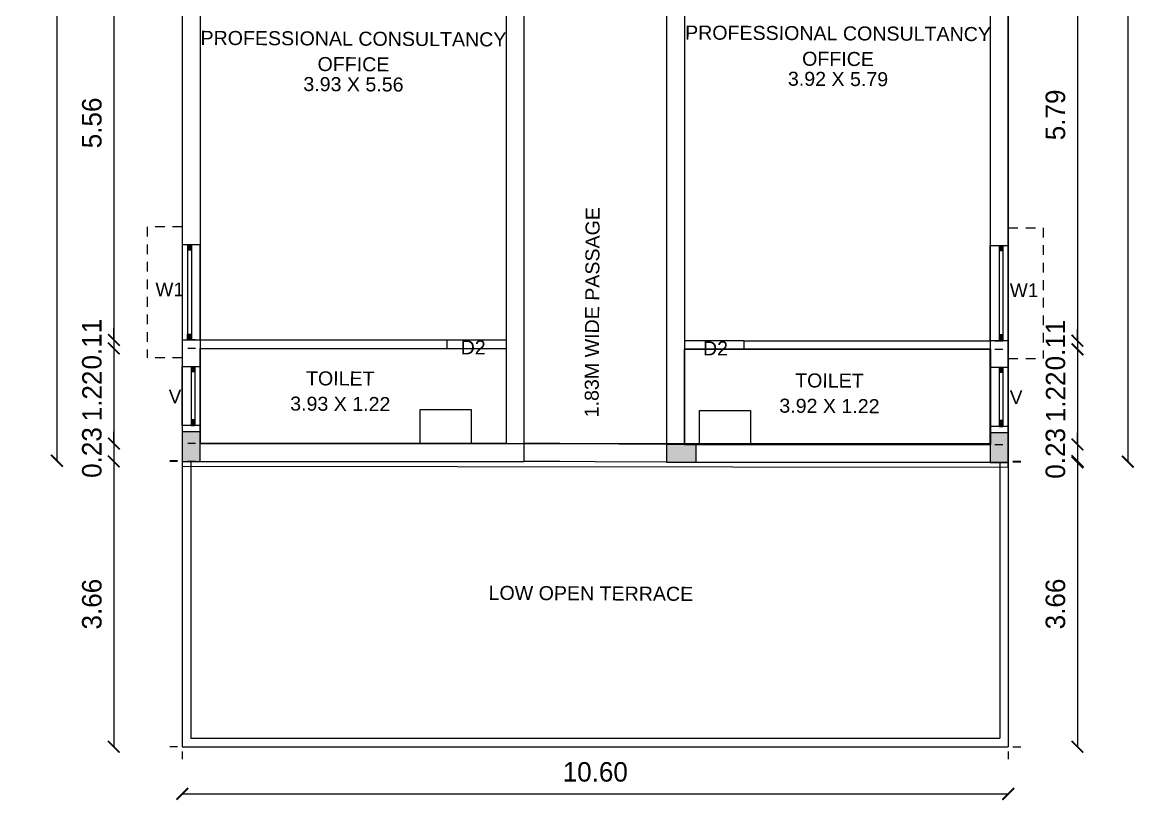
# Model space of a CAD drawing. Header units: metres. Extents: x 0 to 118, y 0 to 55.
# Drawn here: x 53.19 to 67.48, y 13.1 to 23.1 of the extents above; entities that cross this region are included whole.
import ezdxf
from ezdxf.enums import TextEntityAlignment as Align

# ---------------------------------------------------------------- set-up
doc = ezdxf.new("R2010")
doc.units = ezdxf.units.M
doc.header["$LTSCALE"] = 25
doc.header["$MEASUREMENT"] = 0
doc.linetypes.add('DOT2', pattern=[0.125, 0, -0.125])
doc.linetypes.add('HIDDEN', pattern=[0.375, 0.25, -0.125])
for name, color, linetype in [('BLK_1_FLR_2_BLT_UP_AREA', 7, 'Continuous'), ('BLK_1_FLR_2_CARPET_AREA', 7, 'Continuous'), ('BLK_1_FLR_2_URINAL', 7, 'Continuous'), ('BLK_1_FLR_2_WASH', 7, 'Continuous'), ('BLK_1_FLR_2_WATER_CLOSET', 7, 'Continuous'), ('BLK_1_FLR_2_WC_BATH', 7, 'Continuous')]:
    doc.layers.add(name, color=color, linetype=linetype)
doc.styles.add('ARIAL', font='arial.ttf')
doc.styles.add('SANSSERIF', font='sas_____.pfb')
doc.styles.add('USA TEXT', font='GOTHIC.TTF')
doc.dimstyles.new('1-200-GD', dxfattribs={"dimtxt": 0.25, "dimasz": 0.15, "dimexe": 0.1, "dimexo": 0.06, "dimgap": 0.15, "dimtad": 1, "dimzin": 3, "dimdsep": 46, "dimtxsty": 'USA TEXT', "dimblk": 'ARCHTICK', "dimcen": 0, "dimclrd": 252, "dimclrt": 12, "dimadec": 0, "dimazin": 0, "dimtfac": 1, "dimtix": 1, "dimtmove": 2, "dimatfit": 3, "dimldrblk": 'OPEN90', "dimfxl": 0, "dimtolj": 1, "dimtzin": 0, "dimarcsym": 0})

# ---------------------------------------------------------------- blocks, each defined once
blk = doc.blocks.new('_ArchTick')
at = {"color": 0, "linetype": 'ByBlock', "const_width": 0.15}
blk.add_lwpolyline([(-0.5, -0.5), (0.5, 0.5)], dxfattribs=at)
blk = doc.blocks.new('*D128')
at = {"color": 0, "linetype": 'DOT2', "lineweight": -2}
for p, q in [((55.413, 24.59), (54.264, 24.59)), ((55.413, 19.025), (54.264, 19.025))]:
    blk.add_line(p, q, dxfattribs=at)
at = {"lineweight": -2}
blk.add_line((54.364, 24.59), (54.364, 19.025), dxfattribs=at)
at = {"layer": 'Defpoints', "color": 0}
for p in [(55.473, 24.59), (54.364, 19.025), (55.473, 19.025)]:
    blk.add_point(p, dxfattribs=at)
at = {"lineweight": -2, "xscale": 0.15, "yscale": 0.15, "zscale": 0.15}
for p, rotation in [((54.364, 24.59), 90), ((54.364, 19.025), 270)]:
    blk.add_blockref('_ArchTick', p, dxfattribs=dict(at, rotation=rotation))
at = {"insert": (54.083, 21.808), "char_height": 0.25, "attachment_point": 5, "rotation": 90, "style": 'USA TEXT'}
blk.add_mtext('\\A1;5.56', dxfattribs=at)
blk = doc.blocks.new('_Open90')
at = {"color": 0, "linetype": 'ByBlock', "lineweight": -2}
for p, q in [((0, 0), (-1, 0)), ((-0.5, 0.5), (0, 0)), ((0, 0), (-0.5, -0.5))]:
    blk.add_line(p, q, dxfattribs=at)
blk = doc.blocks.new('*D129')
at = {"lineweight": -2}
for p, q in [((54.364, 19.025), (54.364, 19.175)), ((54.364, 19.025), (54.364, 18.915)), ((54.364, 18.915), (54.364, 18.765))]:
    blk.add_line(p, q, dxfattribs=at)
at = {"color": 0, "linetype": 'DOT2', "lineweight": -2}
for p, q in [((55.413, 19.025), (54.264, 19.025)), ((55.413, 18.915), (54.264, 18.915))]:
    blk.add_line(p, q, dxfattribs=at)
at = {"layer": 'Defpoints', "color": 0}
for p in [(55.473, 19.025), (54.364, 18.915), (55.473, 18.915)]:
    blk.add_point(p, dxfattribs=at)
at = {"lineweight": -2, "xscale": 0.15, "yscale": 0.15, "zscale": 0.15}
for p, rotation in [((54.364, 19.025), 270), ((54.364, 18.915), 90)]:
    blk.add_blockref('_ArchTick', p, dxfattribs=dict(at, rotation=rotation))
at = {"insert": (54.083, 18.97), "char_height": 0.25, "attachment_point": 5, "rotation": 90, "style": 'USA TEXT'}
blk.add_mtext('\\A1;0.11', dxfattribs=at)
blk = doc.blocks.new('*D130')
at = {"color": 0, "linetype": 'DOT2', "lineweight": -2}
for p, q in [((55.413, 18.915), (54.264, 18.915)), ((55.413, 17.695), (54.264, 17.695))]:
    blk.add_line(p, q, dxfattribs=at)
at = {"lineweight": -2}
blk.add_line((54.364, 18.915), (54.364, 17.695), dxfattribs=at)
at = {"layer": 'Defpoints', "color": 0}
for p in [(55.473, 18.915), (54.364, 17.695), (55.473, 17.695)]:
    blk.add_point(p, dxfattribs=at)
at = {"lineweight": -2, "xscale": 0.15, "yscale": 0.15, "zscale": 0.15}
for p, rotation in [((54.364, 18.915), 90), ((54.364, 17.695), 270)]:
    blk.add_blockref('_ArchTick', p, dxfattribs=dict(at, rotation=rotation))
at = {"insert": (54.084, 18.305), "char_height": 0.25, "attachment_point": 5, "rotation": 90, "style": 'USA TEXT'}
blk.add_mtext('\\A1;1.22', dxfattribs=at)
blk = doc.blocks.new('*D131')
at = {"lineweight": -2}
for p, q in [((54.364, 17.695), (54.364, 17.845)), ((54.364, 17.695), (54.364, 17.465)), ((54.364, 17.465), (54.364, 17.315))]:
    blk.add_line(p, q, dxfattribs=at)
at = {"color": 0, "linetype": 'DOT2', "lineweight": -2}
for p, q in [((55.413, 17.695), (54.264, 17.695)), ((55.413, 17.465), (54.264, 17.465))]:
    blk.add_line(p, q, dxfattribs=at)
at = {"layer": 'Defpoints', "color": 0}
for p in [(55.473, 17.695), (54.364, 17.465), (55.473, 17.465)]:
    blk.add_point(p, dxfattribs=at)
at = {"lineweight": -2, "xscale": 0.15, "yscale": 0.15, "zscale": 0.15}
for p, rotation in [((54.364, 17.695), 270), ((54.364, 17.465), 90)]:
    blk.add_blockref('_ArchTick', p, dxfattribs=dict(at, rotation=rotation))
at = {"insert": (54.083, 17.58), "char_height": 0.25, "attachment_point": 5, "rotation": 90, "style": 'USA TEXT'}
blk.add_mtext('\\A1;0.23', dxfattribs=at)
blk = doc.blocks.new('*D132')
at = {"color": 0, "linetype": 'DOT2', "lineweight": -2}
for p, q in [((55.183, 33.321), (53.534, 33.321)), ((55.183, 17.475), (53.534, 17.475))]:
    blk.add_line(p, q, dxfattribs=at)
at = {"lineweight": -2}
blk.add_line((53.634, 33.321), (53.634, 17.475), dxfattribs=at)
at = {"layer": 'Defpoints', "color": 0}
for p in [(55.243, 33.321), (53.634, 17.475), (55.243, 17.475)]:
    blk.add_point(p, dxfattribs=at)
at = {"lineweight": -2, "xscale": 0.15, "yscale": 0.15, "zscale": 0.15}
for p, rotation in [((53.634, 33.321), 90), ((53.634, 17.475), 270)]:
    blk.add_blockref('_ArchTick', p, dxfattribs=dict(at, rotation=rotation))
at = {"insert": (53.353, 25.398), "char_height": 0.25, "attachment_point": 5, "rotation": 90, "style": 'USA TEXT'}
blk.add_mtext('\\A1;15.85', dxfattribs=at)
blk = doc.blocks.new('*D140')
at = {"color": 0, "linetype": 'DOT2', "lineweight": -2}
for p, q in [((65.673, 24.808), (66.832, 24.808)), ((65.673, 19.014), (66.832, 19.014))]:
    blk.add_line(p, q, dxfattribs=at)
at = {"lineweight": -2}
blk.add_line((66.732, 24.808), (66.732, 19.014), dxfattribs=at)
at = {"layer": 'Defpoints', "color": 0}
for p in [(65.613, 24.808), (65.613, 19.014), (66.732, 19.014)]:
    blk.add_point(p, dxfattribs=at)
at = {"lineweight": -2, "xscale": 0.15, "yscale": 0.15, "zscale": 0.15}
for p, rotation in [((66.732, 24.808), 90), ((66.732, 19.014), 270)]:
    blk.add_blockref('_ArchTick', p, dxfattribs=dict(at, rotation=rotation))
at = {"insert": (66.45, 21.911), "char_height": 0.25, "attachment_point": 5, "rotation": 90, "style": 'USA TEXT'}
blk.add_mtext('\\A1;5.79', dxfattribs=at)
blk = doc.blocks.new('*D141')
at = {"lineweight": -2}
for p, q in [((66.732, 19.014), (66.732, 19.164)), ((66.732, 19.014), (66.732, 18.904)), ((66.732, 18.904), (66.732, 18.754))]:
    blk.add_line(p, q, dxfattribs=at)
at = {"color": 0, "linetype": 'DOT2', "lineweight": -2}
for p, q in [((65.673, 19.014), (66.832, 19.014)), ((65.673, 18.904), (66.832, 18.904))]:
    blk.add_line(p, q, dxfattribs=at)
at = {"layer": 'Defpoints', "color": 0}
for p in [(65.613, 19.014), (65.613, 18.904), (66.732, 18.904)]:
    blk.add_point(p, dxfattribs=at)
at = {"lineweight": -2, "xscale": 0.15, "yscale": 0.15, "zscale": 0.15}
for p, rotation in [((66.732, 19.014), 270), ((66.732, 18.904), 90)]:
    blk.add_blockref('_ArchTick', p, dxfattribs=dict(at, rotation=rotation))
at = {"insert": (66.45, 18.959), "char_height": 0.25, "attachment_point": 5, "rotation": 90, "style": 'USA TEXT'}
blk.add_mtext('\\A1;0.11', dxfattribs=at)
blk = doc.blocks.new('*D142')
at = {"color": 0, "linetype": 'DOT2', "lineweight": -2}
for p, q in [((65.673, 18.904), (66.832, 18.904)), ((65.673, 17.684), (66.832, 17.684))]:
    blk.add_line(p, q, dxfattribs=at)
at = {"lineweight": -2}
blk.add_line((66.732, 18.904), (66.732, 17.684), dxfattribs=at)
at = {"layer": 'Defpoints', "color": 0}
for p in [(65.613, 18.904), (65.613, 17.684), (66.732, 17.684)]:
    blk.add_point(p, dxfattribs=at)
at = {"lineweight": -2, "xscale": 0.15, "yscale": 0.15, "zscale": 0.15}
for p, rotation in [((66.732, 18.904), 90), ((66.732, 17.684), 270)]:
    blk.add_blockref('_ArchTick', p, dxfattribs=dict(at, rotation=rotation))
at = {"insert": (66.451, 18.294), "char_height": 0.25, "attachment_point": 5, "rotation": 90, "style": 'USA TEXT'}
blk.add_mtext('\\A1;1.22', dxfattribs=at)
blk = doc.blocks.new('*D143')
at = {"lineweight": -2}
for p, q in [((66.732, 17.684), (66.732, 17.834)), ((66.732, 17.684), (66.732, 17.454)), ((66.732, 17.454), (66.732, 17.304))]:
    blk.add_line(p, q, dxfattribs=at)
at = {"color": 0, "linetype": 'DOT2', "lineweight": -2}
for p, q in [((65.673, 17.684), (66.832, 17.684)), ((65.673, 17.454), (66.832, 17.454))]:
    blk.add_line(p, q, dxfattribs=at)
at = {"layer": 'Defpoints', "color": 0}
for p in [(65.613, 17.684), (65.613, 17.454), (66.732, 17.454)]:
    blk.add_point(p, dxfattribs=at)
at = {"lineweight": -2, "xscale": 0.15, "yscale": 0.15, "zscale": 0.15}
for p, rotation in [((66.732, 17.684), 270), ((66.732, 17.454), 90)]:
    blk.add_blockref('_ArchTick', p, dxfattribs=dict(at, rotation=rotation))
at = {"insert": (66.45, 17.569), "char_height": 0.25, "attachment_point": 5, "rotation": 90, "style": 'USA TEXT'}
blk.add_mtext('\\A1;0.23', dxfattribs=at)
blk = doc.blocks.new('*D144')
at = {"color": 0, "linetype": 'DOT2', "lineweight": -2}
for p, q in [((65.903, 32.598), (67.479, 32.598)), ((65.903, 17.462), (67.479, 17.462))]:
    blk.add_line(p, q, dxfattribs=at)
at = {"lineweight": -2}
blk.add_line((67.379, 32.598), (67.379, 17.462), dxfattribs=at)
at = {"layer": 'Defpoints', "color": 0}
for p in [(65.843, 32.598), (65.843, 17.462), (67.379, 17.462)]:
    blk.add_point(p, dxfattribs=at)
at = {"lineweight": -2, "xscale": 0.15, "yscale": 0.15, "zscale": 0.15}
for p, rotation in [((67.379, 32.598), 90), ((67.379, 17.462), 270)]:
    blk.add_blockref('_ArchTick', p, dxfattribs=dict(at, rotation=rotation))
at = {"insert": (67.098, 25.03), "char_height": 0.25, "attachment_point": 5, "rotation": 90, "style": 'USA TEXT'}
blk.add_mtext('\\A1;15.14', dxfattribs=at)
blk = doc.blocks.new('*D222')
at = {"color": 0, "linetype": 'DOT2', "lineweight": -2}
for p, q in [((55.243, 13.745), (55.243, 13.101)), ((65.843, 13.745), (65.843, 13.101))]:
    blk.add_line(p, q, dxfattribs=at)
at = {"lineweight": -2}
blk.add_line((55.243, 13.201), (65.843, 13.201), dxfattribs=at)
at = {"layer": 'Defpoints', "color": 0}
for p in [(55.243, 13.805), (65.843, 13.805), (65.843, 13.201)]:
    blk.add_point(p, dxfattribs=at)
at = {"lineweight": -2, "xscale": 0.15, "yscale": 0.15, "zscale": 0.15, "rotation": 180}
blk.add_blockref('_ArchTick', (55.243, 13.201), dxfattribs=at)
at = {"lineweight": -2, "xscale": 0.15, "yscale": 0.15, "zscale": 0.15}
blk.add_blockref('_ArchTick', (65.843, 13.201), dxfattribs=at)
at = {"insert": (60.543, 13.482), "char_height": 0.25, "attachment_point": 5, "style": 'USA TEXT'}
blk.add_mtext('\\A1;10.60', dxfattribs=at)
blk = doc.blocks.new('*D223')
at = {"color": 0, "linetype": 'DOT2', "lineweight": -2}
for p, q in [((55.183, 17.465), (54.264, 17.465)), ((55.183, 13.805), (54.264, 13.805))]:
    blk.add_line(p, q, dxfattribs=at)
at = {"lineweight": -2}
blk.add_line((54.364, 17.465), (54.364, 13.805), dxfattribs=at)
at = {"layer": 'Defpoints', "color": 0}
for p in [(55.243, 17.465), (54.364, 13.805), (55.243, 13.805)]:
    blk.add_point(p, dxfattribs=at)
at = {"lineweight": -2, "xscale": 0.15, "yscale": 0.15, "zscale": 0.15}
for p, rotation in [((54.364, 17.465), 90), ((54.364, 13.805), 270)]:
    blk.add_blockref('_ArchTick', p, dxfattribs=dict(at, rotation=rotation))
at = {"insert": (54.083, 15.635), "char_height": 0.25, "attachment_point": 5, "rotation": 90, "style": 'USA TEXT'}
blk.add_mtext('\\A1;3.66', dxfattribs=at)
blk = doc.blocks.new('*D224')
at = {"color": 0, "linetype": 'DOT2', "lineweight": -2}
for p, q in [((65.903, 17.469), (66.832, 17.469)), ((65.903, 13.805), (66.832, 13.805))]:
    blk.add_line(p, q, dxfattribs=at)
at = {"lineweight": -2}
blk.add_line((66.732, 17.469), (66.732, 13.805), dxfattribs=at)
at = {"layer": 'Defpoints', "color": 0}
for p in [(65.843, 17.469), (65.843, 13.805), (66.732, 13.805)]:
    blk.add_point(p, dxfattribs=at)
at = {"lineweight": -2, "xscale": 0.15, "yscale": 0.15, "zscale": 0.15}
for p, rotation in [((66.732, 17.469), 90), ((66.732, 13.805), 270)]:
    blk.add_blockref('_ArchTick', p, dxfattribs=dict(at, rotation=rotation))
at = {"insert": (66.45, 15.637), "char_height": 0.25, "attachment_point": 5, "rotation": 90, "style": 'USA TEXT'}
blk.add_mtext('\\A1;3.66', dxfattribs=at)

msp = doc.modelspace()

# ---------------------------------------------------------------- hatches: boundary and pattern name
h = msp.add_hatch(color=0)
h.dxf.hatch_style = 1
h.paths.add_polyline_path([(55.24337, 17.84537), (55.24337, 17.46537), (55.47337, 17.46537), (55.47337, 17.84537)])
h = msp.add_hatch(color=0)
h.dxf.hatch_style = 1
h.paths.add_polyline_path([(65.61322, 17.8319), (65.61322, 17.4519), (65.84322, 17.4519), (65.84322, 17.8319)])
h = msp.add_hatch(color=0)
h.dxf.hatch_style = 1
h.paths.add_polyline_path([(61.45837, 17.45437), (61.83837, 17.45437), (61.83837, 17.68437), (61.45837, 17.68437)])

# ---------------------------------------------------------------- linework, layer by layer
for p, q in [((65.84322, 32.59784), (65.84322, 17.39196)), ((55.24337, 29.86084), (55.24337, 17.40543)), ((65.61322, 24.80784), (65.61322, 19.01437)), ((55.47337, 24.58984), (55.47337, 19.02537)), ((61.45837, 23.89784), (61.45837, 17.68437)), ((61.68837, 23.89784), (61.68837, 17.68437)), ((59.39837, 23.67984), (59.39837, 17.69537)), ((59.62837, 23.67984), (59.62837, 17.69537)), ((55.47337, 19.02537), (58.63837, 19.02537)), ((58.63837, 19.02537), (58.63837, 18.91537)), ((58.63837, 19.02537), (59.39837, 19.02537)), ((62.44837, 19.01437), (61.68837, 19.01437)), ((62.44837, 19.01437), (65.61322, 19.01437)), ((62.44837, 19.01437), (62.44837, 18.90437)), ((55.47337, 18.91537), (58.63837, 18.91537)), ((55.47337, 18.91537), (55.47337, 17.69537)), ((62.44837, 18.90437), (65.61322, 18.90437)), ((65.61322, 18.90437), (65.61322, 17.68437)), ((55.47337, 17.69537), (59.39837, 17.69537)), ((59.62837, 17.69537), (59.62837, 17.46537)), ((61.45837, 17.68437), (59.62837, 17.69537)), ((60.08837, 17.69537), (59.62837, 17.69537)), ((61.68837, 17.68437), (65.61322, 17.68437)), ((55.24337, 17.46537), (59.62837, 17.46537)), ((55.24337, 17.46537), (55.24337, 13.80537)), ((55.35337, 17.46537), (55.35337, 13.91537)), ((61.45837, 17.45437), (59.62837, 17.46537)), ((60.08837, 17.46537), (59.62837, 17.46537)), ((61.45837, 17.45437), (65.84322, 17.45437)), ((65.73322, 17.4519), (65.73322, 13.91537)), ((65.84322, 17.4519), (65.84322, 13.80537)), ((55.35337, 13.91537), (65.73322, 13.91537)), ((55.24337, 13.80537), (65.84322, 13.80537))]:
    msp.add_line(p, q)
at = {"color": 7, "linetype": 'HIDDEN', "lineweight": -2, "ltscale": 0.02}
for p, q in [((54.79337, 20.47537), (54.79337, 18.79537)), ((55.24337, 20.47537), (54.79337, 20.47537)), ((65.84322, 20.46437), (66.29322, 20.46437)), ((66.29322, 20.46437), (66.29322, 18.78437)), ((55.24337, 18.79537), (54.79337, 18.79537)), ((65.84322, 18.78437), (66.29322, 18.78437))]:
    msp.add_line(p, q, dxfattribs=at)
at = {"lineweight": -2, "ltscale": 20}
for p, q in [((55.31087, 20.24537), (55.31087, 19.02537)), ((55.31087, 20.24537), (55.31087, 19.02537)), ((55.36087, 20.24537), (55.36087, 19.02537)), ((55.36087, 20.24537), (55.36087, 19.02537)), ((65.72572, 20.23437), (65.72572, 19.01437)), ((65.72572, 20.23437), (65.72572, 19.01437)), ((65.77572, 20.23437), (65.77572, 19.01437)), ((65.77572, 20.23437), (65.77572, 19.01437)), ((55.35587, 18.68537), (55.35587, 17.92537)), ((55.35587, 18.68537), (55.35587, 17.92537)), ((55.40587, 18.68537), (55.40587, 17.92537)), ((55.40587, 18.68537), (55.40587, 17.92537)), ((65.72572, 18.67437), (65.72572, 17.91437)), ((65.72572, 18.67437), (65.72572, 17.91437)), ((65.77572, 18.67437), (65.77572, 17.91437)), ((65.77572, 18.67437), (65.77572, 17.91437))]:
    msp.add_line(p, q, dxfattribs=at)
for points in [[(55.47337, 20.24537), (55.24337, 20.24537), (55.24337, 19.02537), (55.47337, 19.02537)], [(65.61322, 20.23437), (65.84322, 20.23437), (65.84322, 19.01437), (65.61322, 19.01437)], [(55.24337, 18.68537), (55.47337, 18.68537), (55.47337, 17.92537), (55.24337, 17.92537)], [(65.61322, 18.67437), (65.84322, 18.67437), (65.84322, 17.91437), (65.61322, 17.91437)], [(55.47337, 17.84537), (55.24337, 17.84537), (55.24337, 17.46537), (55.47337, 17.46537)], [(65.84322, 17.8319), (65.61322, 17.8319), (65.61322, 17.4519), (65.84322, 17.4519)], [(61.45837, 17.68437), (61.45837, 17.45437), (61.83837, 17.45437), (61.83837, 17.68437)]]:
    msp.add_lwpolyline(points, close=True)
for points in [[(55.36087, 19.02537), (55.31087, 19.02537), (55.31087, 19.10037), (55.36087, 19.10037)], [(55.36087, 19.02537), (55.31087, 19.02537), (55.31087, 19.10037), (55.36087, 19.10037)], [(65.72572, 19.01437), (65.77572, 19.01437), (65.77572, 19.08937), (65.72572, 19.08937)], [(65.72572, 19.01437), (65.77572, 19.01437), (65.77572, 19.08937), (65.72572, 19.08937)], [(55.35587, 17.92537), (55.40587, 17.92537), (55.40587, 18.00037), (55.35587, 18.00037)], [(55.35587, 17.92537), (55.40587, 17.92537), (55.40587, 18.00037), (55.35587, 18.00037)], [(65.72572, 17.91437), (65.77572, 17.91437), (65.77572, 17.98937), (65.72572, 17.98937)], [(65.72572, 17.91437), (65.77572, 17.91437), (65.77572, 17.98937), (65.72572, 17.98937)]]:
    msp.add_lwpolyline(points, close=True, dxfattribs=at)
for points in [[(55.36087, 20.24537), (55.31087, 20.24537), (55.36087, 20.17037), (55.31087, 20.17037)], [(55.36087, 20.24537), (55.31087, 20.24537), (55.36087, 20.17037), (55.31087, 20.17037)], [(65.72572, 20.23437), (65.77572, 20.23437), (65.72572, 20.15937), (65.77572, 20.15937)], [(65.72572, 20.23437), (65.77572, 20.23437), (65.72572, 20.15937), (65.77572, 20.15937)], [(55.36087, 19.02537), (55.31087, 19.02537), (55.36087, 19.10037), (55.31087, 19.10037)], [(55.36087, 19.02537), (55.31087, 19.02537), (55.36087, 19.10037), (55.31087, 19.10037)], [(65.72572, 19.01437), (65.77572, 19.01437), (65.72572, 19.08937), (65.77572, 19.08937)], [(65.72572, 19.01437), (65.77572, 19.01437), (65.72572, 19.08937), (65.77572, 19.08937)], [(55.35587, 18.68537), (55.40587, 18.68537), (55.35587, 18.61037), (55.40587, 18.61037)], [(55.35587, 18.68537), (55.40587, 18.68537), (55.35587, 18.61037), (55.40587, 18.61037)], [(65.72572, 18.67437), (65.77572, 18.67437), (65.72572, 18.59937), (65.77572, 18.59937)], [(65.72572, 18.67437), (65.77572, 18.67437), (65.72572, 18.59937), (65.77572, 18.59937)], [(55.35587, 17.92537), (55.40587, 17.92537), (55.35587, 18.00037), (55.40587, 18.00037)], [(55.35587, 17.92537), (55.40587, 17.92537), (55.35587, 18.00037), (55.40587, 18.00037)], [(65.72572, 17.91437), (65.77572, 17.91437), (65.72572, 17.98937), (65.77572, 17.98937)], [(65.72572, 17.91437), (65.77572, 17.91437), (65.72572, 17.98937), (65.77572, 17.98937)]]:
    msp.add_solid(points, dxfattribs=at)
at = {"layer": 'BLK_1_FLR_2_BLT_UP_AREA', "color": 18}
msp.add_lwpolyline([(65.84322, 32.59784), (63.88322, 32.59784), (60.13337, 32.59784), (60.13337, 33.32123), (55.24337, 33.32123), (55.24337, 17.40543), (65.84322, 17.39196)], close=True, dxfattribs=at)
at = {"layer": 'BLK_1_FLR_2_CARPET_AREA', "color": 32}
msp.add_lwpolyline([(55.47337, 33.09123), (55.47337, 17.69537), (65.61337, 17.69537), (65.61337, 32.36784), (60.13337, 32.36784), (60.13337, 33.09123), (55.47337, 33.09123)], close=True, dxfattribs=at)
at = {"layer": 'BLK_1_FLR_2_URINAL', "color": 235}
msp.add_lwpolyline([(61.68853, 18.90437), (65.61337, 18.90437), (65.61337, 17.68437), (61.68853, 17.68437)], close=True, dxfattribs=at)
at = {"layer": 'BLK_1_FLR_2_WASH', "color": 56}
for points in [[(58.95007, 17.69537), (58.29435, 17.69537), (58.29435, 18.13002), (58.95007, 18.13002)], [(62.53646, 17.68437), (61.88075, 17.68437), (61.88075, 18.11902), (62.53646, 18.11902)]]:
    msp.add_lwpolyline(points, close=True, dxfattribs=at)
at = {"layer": 'BLK_1_FLR_2_WATER_CLOSET', "color": 1}
msp.add_lwpolyline([(55.47337, 18.91537), (59.39837, 18.91537), (59.39837, 17.69537), (55.47337, 17.69537)], close=True, dxfattribs=at)
at = {"layer": 'BLK_1_FLR_2_WATER_CLOSET', "color": 2}
msp.add_lwpolyline([(61.68837, 17.68437), (65.61322, 17.68437), (65.61322, 18.90437), (61.68837, 18.90437)], close=True, dxfattribs=at)
at = {"layer": 'BLK_1_FLR_2_WC_BATH', "color": 3}
for points in [[(55.47337, 18.91537), (59.39837, 18.91537), (59.39837, 17.69537), (55.47337, 17.69537)], [(61.68837, 17.68437), (65.61322, 17.68437), (65.61322, 18.90437), (61.68837, 18.90437)]]:
    msp.add_lwpolyline(points, close=True, dxfattribs=at)

# ---------------------------------------------------------------- texts
at = {"style": 'SANSSERIF'}
for s, rotation, p in [('PROFESSIONAL CONSULTANCY', 359.698808, (63.6587, 22.9574)), ('PROFESSIONAL CONSULTANCY', 359.698808, (57.43964, 22.88933)), ('OFFICE', 359.698808, (63.6587, 22.62939)), ('OFFICE', 359.698808, (57.43964, 22.56132)), ('3.92 X 5.79', 359.698808, (63.6587, 22.37181)), ('3.93 X 5.56', 359.698808, (57.43964, 22.30374)), ('1.83M WIDE PASSAGE', 89.698808, (60.50298, 19.38014)), ('D2', 359.698808, (58.97629, 18.92864)), ('D2', 359.698808, (62.0861, 18.91572)), ('TOILET', 359.698808, (57.2707, 18.53029)), ('TOILET', 359.698808, (63.54854, 18.50363)), ('3.93 X 1.22', 359.698808, (57.2707, 18.20435)), ('3.92 X 1.22', 359.698808, (63.54854, 18.17769)), ('LOW OPEN TERRACE', 359.698808, (60.48703, 15.77349))]:
    msp.add_text(s, height=0.18, rotation=rotation, dxfattribs=at).set_placement(p, align=Align.MIDDLE_CENTER)
at = {"color": 7, "lineweight": -2, "style": 'ARIAL'}
for s, p in [('W1 ', (54.89864, 19.58547)), ('W1 ', (65.86314, 19.57447)), ('V', (55.068, 18.21233)), ('V', (65.86314, 18.20133))]:
    msp.add_text(s, height=0.175, dxfattribs=at).set_placement(p)

# ---------------------------------------------------------------- dimensions: what is measured, and where the dimension line sits
for base, p1, p2, picture, middle in [((53.63443, 17.47537), (55.24337, 33.32123), (55.24337, 17.47537), '*D132', (53.35314, 25.3983)), ((67.37942, 17.4619), (65.84322, 32.59784), (65.84322, 17.4619), '*D144', (67.09813, 25.02987)), ((66.73169, 19.01437), (65.61322, 24.80784), (65.61322, 19.01437), '*D140', (66.4504, 21.9111)), ((54.36412, 19.02537), (55.47337, 24.58984), (55.47337, 19.02537), '*D128', (54.08284, 21.8076)), ((54.36412, 18.91537), (55.47337, 19.02537), (55.47337, 18.91537), '*D129', (54.08284, 18.97037)), ((66.73169, 18.90437), (65.61322, 19.01437), (65.61322, 18.90437), '*D141', (66.4504, 18.95937)), ((54.36412, 17.69537), (55.47337, 18.91537), (55.47337, 17.69537), '*D130', (54.0836, 18.30537)), ((66.73169, 17.68437), (65.61322, 18.90437), (65.61322, 17.68437), '*D142', (66.45117, 18.29437)), ((54.36412, 17.46537), (55.47337, 17.69537), (55.47337, 17.46537), '*D131', (54.08284, 17.58037)), ((66.73169, 17.45437), (65.61322, 17.68437), (65.61322, 17.45437), '*D143', (66.4504, 17.56937)), ((54.36412, 13.80537), (55.24337, 17.46537), (55.24337, 13.80537), '*D223', (54.08284, 15.63537)), ((66.73169, 13.80537), (65.84322, 17.46863), (65.84322, 13.80537), '*D224', (66.4504, 15.637))]:
    dim = msp.add_linear_dim(base=base, p1=p1, p2=p2, angle=90, dimstyle='1-200-GD', override={"dimclrd": 256, "dimclrt": 256})
    dim.commit()
    dim.dimension.update_dxf_attribs({"geometry": picture, "text_midpoint": middle})
dim = msp.add_linear_dim(base=(65.84322, 13.20065), p1=(55.24337, 13.80537), p2=(65.84322, 13.80537), dimstyle='1-200-GD', override={"dimclrd": 256, "dimclrt": 256})
dim.commit()
dim.dimension.update_dxf_attribs({"geometry": '*D222', "text_midpoint": (60.5433, 13.48194)})

doc.saveas('drawing.dxf')
